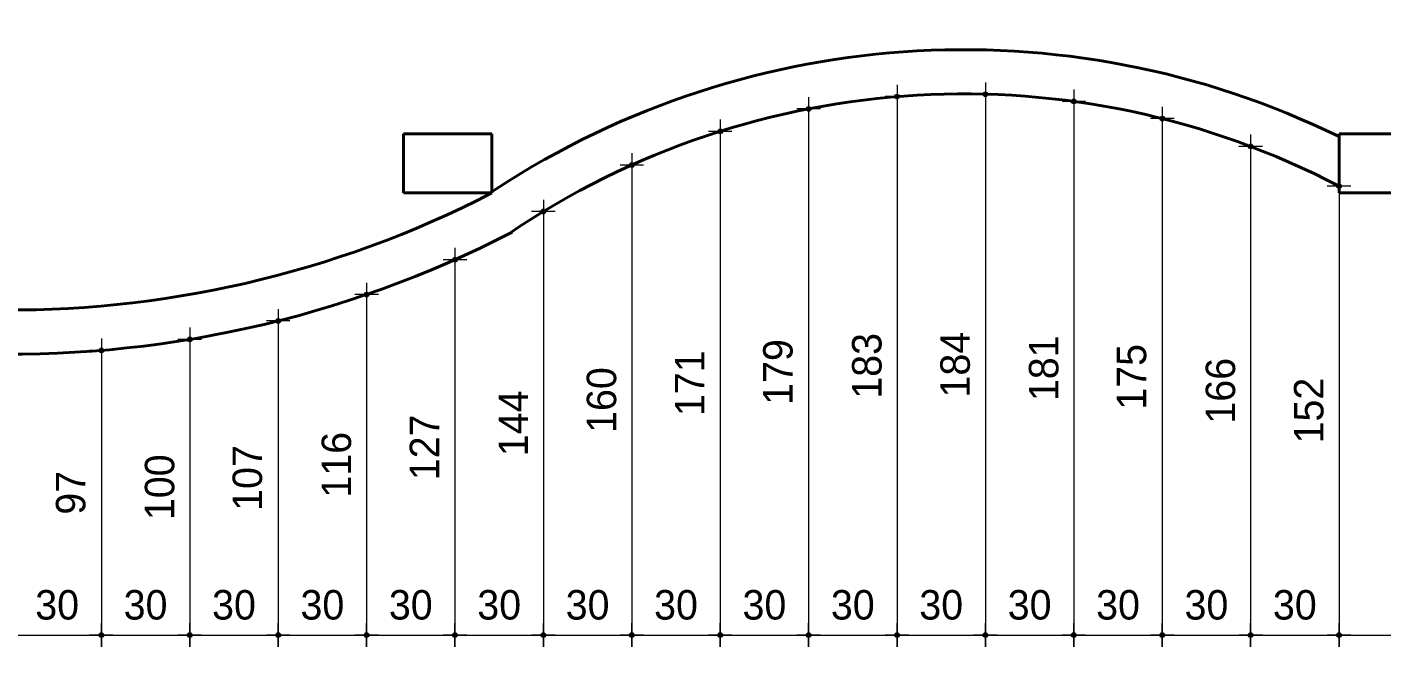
# Model space of a CAD drawing. Header units: millimetres. Extents: x 13204 to 24802, y 21209 to 40694.
# Drawn here: x 19072.3 to 19532, y 33048.2 to 33258.5 of the extents above; entities that cross this region are included whole.
import ezdxf

# ---------------------------------------------------------------- set-up
doc = ezdxf.new("R2010")
doc.units = ezdxf.units.MM
for name, color, linetype, lineweight in [('COTAS', 30, 'Continuous', 5), ('PAREDE', 1, 'Continuous', 40), ('Paredes', 1, 'Continuous', 40)]:
    doc.layers.add(name, color=color, linetype=linetype, lineweight=lineweight)
doc.layers.add('PAREDES_DIVISORIAS', color=3, linetype='Continuous')
doc.styles.add('LANA', font='stylu.ttf')
doc.dimstyles.new('COTA 50', dxfattribs={"dimscale": 0, "dimtxt": 10, "dimasz": 0.5, "dimexe": 1.25, "dimexo": 5, "dimgap": 5, "dimtad": 1, "dimdec": 0, "dimtxsty": 'LANA', "dimblk": 'cota', "dimcen": 2.5, "dimse2": 1, "dimclrd": 256, "dimclre": 256, "dimclrt": 256, "dimaunit": 1, "dimadec": 0, "dimazin": 0, "dimtfac": 1, "dimtdec": 0, "dimtmove": 0, "dimatfit": 3, "dimldrblk": 'DOTSMALL', "dimfxl": 5, "dimfxlon": 1, "dimtzin": 9, "dimlwd": -1, "dimlwe": -1, "dimarcsym": 0})

# ---------------------------------------------------------------- blocks, each defined once
blk = doc.blocks.new('P20X30V')
at = {"layer": 'Paredes'}
for p, q in [((0.1, 0.15), (-0.1, 0.15)), ((-0.1, 0.15), (-0.1, -0.15)), ((0.1, -0.15), (0.1, 0.15)), ((-0.1, -0.15), (0.1, -0.15)), ((0.0345, -0.1497), (0.0345, -0.1497))]:
    blk.add_line(p, q, dxfattribs=at)
blk = doc.blocks.new('cota')
at = {"layer": 'COTAS'}
blk.add_hatch(color=256, dxfattribs=at).paths.add_polyline_path([(-1.6, 0, 1), (1.6, 0, 1)])
for points in [[(-1.6, 0), (-8, 0)], [(0, 1.6), (0, 8)], [(8, 0), (1.6, 0)], [(0, -8), (0, -1.6)]]:
    blk.add_lwpolyline(points, dxfattribs=at)
blk.add_circle((0, 0), 1.6, dxfattribs=at)
blk = doc.blocks.new('*D259')
at = {"layer": 'COTAS', "transparency": 16777216}
for p, q in [((19067.49, 33057.2), (19067.49, 33050.95)), ((19067.99, 33052.2), (19096.99, 33052.2))]:
    blk.add_line(p, q, dxfattribs=at)
at = {"layer": 'Defpoints', "color": 0, "transparency": 16777216}
for p in [(19097.49, 33148.81), (19067.49, 33147.53), (19097.49, 33052.2)]:
    blk.add_point(p, dxfattribs=at)
at = {"layer": 'COTAS', "transparency": 16777216, "xscale": 0.5, "yscale": 0.5, "zscale": 0.5, "rotation": 180}
blk.add_blockref('cota', (19067.49, 33052.2), dxfattribs=at)
at = {"layer": 'COTAS', "transparency": 16777216, "xscale": 0.5, "yscale": 0.5, "zscale": 0.5}
blk.add_blockref('cota', (19097.49, 33052.2), dxfattribs=at)
at = {"layer": 'COTAS', "transparency": 16777216, "insert": (19082.49, 33062.41), "char_height": 10, "attachment_point": 5, "style": 'LANA'}
blk.add_mtext('30', dxfattribs=at)
blk = doc.blocks.new('_DotSmall')
at = {"layer": 'PAREDE', "color": 0, "const_width": 0.5}
blk.add_lwpolyline([(-0.0625, 0, 1), (0.0625, 0, 1)], format="xyb", close=True, dxfattribs=at)
blk = doc.blocks.new('*D260')
at = {"layer": 'COTAS', "transparency": 16777216}
for p, q in [((19097.49, 33057.2), (19097.49, 33050.95)), ((19097.99, 33052.2), (19126.99, 33052.2))]:
    blk.add_line(p, q, dxfattribs=at)
at = {"layer": 'Defpoints', "color": 0, "transparency": 16777216}
for p in [(19097.49, 33148.81), (19127.49, 33152.55), (19127.49, 33052.2)]:
    blk.add_point(p, dxfattribs=at)
at = {"layer": 'COTAS', "transparency": 16777216, "xscale": 0.5, "yscale": 0.5, "zscale": 0.5, "rotation": 180}
blk.add_blockref('cota', (19097.49, 33052.2), dxfattribs=at)
at = {"layer": 'COTAS', "transparency": 16777216, "xscale": 0.5, "yscale": 0.5, "zscale": 0.5}
blk.add_blockref('cota', (19127.49, 33052.2), dxfattribs=at)
at = {"layer": 'COTAS', "transparency": 16777216, "insert": (19112.49, 33062.41), "char_height": 10, "attachment_point": 5, "style": 'LANA'}
blk.add_mtext('30', dxfattribs=at)
blk = doc.blocks.new('*D261')
at = {"layer": 'COTAS', "transparency": 16777216}
for p, q in [((19127.49, 33057.2), (19127.49, 33050.95)), ((19127.99, 33052.2), (19156.99, 33052.2))]:
    blk.add_line(p, q, dxfattribs=at)
at = {"layer": 'Defpoints', "color": 0, "transparency": 16777216}
for p in [(19157.49, 33158.83), (19127.49, 33152.55), (19157.49, 33052.2)]:
    blk.add_point(p, dxfattribs=at)
at = {"layer": 'COTAS', "transparency": 16777216, "xscale": 0.5, "yscale": 0.5, "zscale": 0.5, "rotation": 180}
blk.add_blockref('cota', (19127.49, 33052.2), dxfattribs=at)
at = {"layer": 'COTAS', "transparency": 16777216, "xscale": 0.5, "yscale": 0.5, "zscale": 0.5}
blk.add_blockref('cota', (19157.49, 33052.2), dxfattribs=at)
at = {"layer": 'COTAS', "transparency": 16777216, "insert": (19142.49, 33062.41), "char_height": 10, "attachment_point": 5, "style": 'LANA'}
blk.add_mtext('30', dxfattribs=at)
blk = doc.blocks.new('*D262')
at = {"layer": 'COTAS', "transparency": 16777216}
for p, q in [((19157.49, 33057.2), (19157.49, 33050.95)), ((19157.99, 33052.2), (19186.99, 33052.2))]:
    blk.add_line(p, q, dxfattribs=at)
at = {"layer": 'Defpoints', "color": 0, "transparency": 16777216}
for p in [(19157.49, 33158.83), (19187.49, 33052.2), (19187.49, 33052.2)]:
    blk.add_point(p, dxfattribs=at)
at = {"layer": 'COTAS', "transparency": 16777216, "xscale": 0.5, "yscale": 0.5, "zscale": 0.5, "rotation": 180}
blk.add_blockref('cota', (19157.49, 33052.2), dxfattribs=at)
at = {"layer": 'COTAS', "transparency": 16777216, "xscale": 0.5, "yscale": 0.5, "zscale": 0.5}
blk.add_blockref('cota', (19187.49, 33052.2), dxfattribs=at)
at = {"layer": 'COTAS', "transparency": 16777216, "insert": (19172.49, 33062.41), "char_height": 10, "attachment_point": 5, "style": 'LANA'}
blk.add_mtext('30', dxfattribs=at)
blk = doc.blocks.new('*D263')
at = {"layer": 'COTAS', "transparency": 16777216}
for p, q in [((19187.49, 33052.2), (19187.49, 33053.45)), ((19187.99, 33052.2), (19216.99, 33052.2))]:
    blk.add_line(p, q, dxfattribs=at)
at = {"layer": 'Defpoints', "color": 0, "transparency": 16777216}
for p in [(19187.49, 33052.2), (19217.49, 33052.2), (19217.49, 33052.2)]:
    blk.add_point(p, dxfattribs=at)
at = {"layer": 'COTAS', "transparency": 16777216, "xscale": 0.5, "yscale": 0.5, "zscale": 0.5, "rotation": 180}
blk.add_blockref('cota', (19187.49, 33052.2), dxfattribs=at)
at = {"layer": 'COTAS', "transparency": 16777216, "xscale": 0.5, "yscale": 0.5, "zscale": 0.5}
blk.add_blockref('cota', (19217.49, 33052.2), dxfattribs=at)
at = {"layer": 'COTAS', "transparency": 16777216, "insert": (19202.49, 33062.41), "char_height": 10, "attachment_point": 5, "style": 'LANA'}
blk.add_mtext('30', dxfattribs=at)
blk = doc.blocks.new('*D264')
at = {"layer": 'COTAS', "transparency": 16777216}
for p, q in [((19217.49, 33052.2), (19217.49, 33053.45)), ((19217.99, 33052.2), (19246.99, 33052.2))]:
    blk.add_line(p, q, dxfattribs=at)
at = {"layer": 'Defpoints', "color": 0, "transparency": 16777216}
for p in [(19217.49, 33052.2), (19247.49, 33052.2), (19247.49, 33052.2)]:
    blk.add_point(p, dxfattribs=at)
at = {"layer": 'COTAS', "transparency": 16777216, "xscale": 0.5, "yscale": 0.5, "zscale": 0.5, "rotation": 180}
blk.add_blockref('cota', (19217.49, 33052.2), dxfattribs=at)
at = {"layer": 'COTAS', "transparency": 16777216, "xscale": 0.5, "yscale": 0.5, "zscale": 0.5}
blk.add_blockref('cota', (19247.49, 33052.2), dxfattribs=at)
at = {"layer": 'COTAS', "transparency": 16777216, "insert": (19232.49, 33062.41), "char_height": 10, "attachment_point": 5, "style": 'LANA'}
blk.add_mtext('30', dxfattribs=at)
blk = doc.blocks.new('*D265')
at = {"layer": 'COTAS', "transparency": 16777216}
for p, q in [((19247.49, 33052.2), (19247.49, 33053.45)), ((19247.99, 33052.2), (19276.99, 33052.2))]:
    blk.add_line(p, q, dxfattribs=at)
at = {"layer": 'Defpoints', "color": 0, "transparency": 16777216}
for p in [(19247.49, 33052.2), (19277.49, 33052.2), (19277.49, 33052.2)]:
    blk.add_point(p, dxfattribs=at)
at = {"layer": 'COTAS', "transparency": 16777216, "xscale": 0.5, "yscale": 0.5, "zscale": 0.5, "rotation": 180}
blk.add_blockref('cota', (19247.49, 33052.2), dxfattribs=at)
at = {"layer": 'COTAS', "transparency": 16777216, "xscale": 0.5, "yscale": 0.5, "zscale": 0.5}
blk.add_blockref('cota', (19277.49, 33052.2), dxfattribs=at)
at = {"layer": 'COTAS', "transparency": 16777216, "insert": (19262.49, 33062.41), "char_height": 10, "attachment_point": 5, "style": 'LANA'}
blk.add_mtext('30', dxfattribs=at)
blk = doc.blocks.new('*D266')
at = {"layer": 'COTAS', "transparency": 16777216}
for p, q in [((19277.49, 33052.2), (19277.49, 33053.45)), ((19277.99, 33052.2), (19306.99, 33052.2))]:
    blk.add_line(p, q, dxfattribs=at)
at = {"layer": 'Defpoints', "color": 0, "transparency": 16777216}
for p in [(19277.49, 33052.2), (19307.49, 33052.2), (19307.49, 33052.2)]:
    blk.add_point(p, dxfattribs=at)
at = {"layer": 'COTAS', "transparency": 16777216, "xscale": 0.5, "yscale": 0.5, "zscale": 0.5, "rotation": 180}
blk.add_blockref('cota', (19277.49, 33052.2), dxfattribs=at)
at = {"layer": 'COTAS', "transparency": 16777216, "xscale": 0.5, "yscale": 0.5, "zscale": 0.5}
blk.add_blockref('cota', (19307.49, 33052.2), dxfattribs=at)
at = {"layer": 'COTAS', "transparency": 16777216, "insert": (19292.49, 33062.41), "char_height": 10, "attachment_point": 5, "style": 'LANA'}
blk.add_mtext('30', dxfattribs=at)
blk = doc.blocks.new('*D267')
at = {"layer": 'COTAS', "transparency": 16777216}
for p, q in [((19307.49, 33052.2), (19307.49, 33053.45)), ((19307.99, 33052.2), (19336.99, 33052.2))]:
    blk.add_line(p, q, dxfattribs=at)
at = {"layer": 'Defpoints', "color": 0, "transparency": 16777216}
for p in [(19307.49, 33052.2), (19337.49, 33052.2), (19337.49, 33052.2)]:
    blk.add_point(p, dxfattribs=at)
at = {"layer": 'COTAS', "transparency": 16777216, "xscale": 0.5, "yscale": 0.5, "zscale": 0.5, "rotation": 180}
blk.add_blockref('cota', (19307.49, 33052.2), dxfattribs=at)
at = {"layer": 'COTAS', "transparency": 16777216, "xscale": 0.5, "yscale": 0.5, "zscale": 0.5}
blk.add_blockref('cota', (19337.49, 33052.2), dxfattribs=at)
at = {"layer": 'COTAS', "transparency": 16777216, "insert": (19322.49, 33062.41), "char_height": 10, "attachment_point": 5, "style": 'LANA'}
blk.add_mtext('30', dxfattribs=at)
blk = doc.blocks.new('*D268')
at = {"layer": 'COTAS', "transparency": 16777216}
for p, q in [((19337.49, 33052.2), (19337.49, 33053.45)), ((19337.99, 33052.2), (19366.99, 33052.2))]:
    blk.add_line(p, q, dxfattribs=at)
at = {"layer": 'Defpoints', "color": 0, "transparency": 16777216}
for p in [(19337.49, 33052.2), (19367.49, 33052.2), (19367.49, 33052.2)]:
    blk.add_point(p, dxfattribs=at)
at = {"layer": 'COTAS', "transparency": 16777216, "xscale": 0.5, "yscale": 0.5, "zscale": 0.5, "rotation": 180}
blk.add_blockref('cota', (19337.49, 33052.2), dxfattribs=at)
at = {"layer": 'COTAS', "transparency": 16777216, "xscale": 0.5, "yscale": 0.5, "zscale": 0.5}
blk.add_blockref('cota', (19367.49, 33052.2), dxfattribs=at)
at = {"layer": 'COTAS', "transparency": 16777216, "insert": (19352.49, 33062.41), "char_height": 10, "attachment_point": 5, "style": 'LANA'}
blk.add_mtext('30', dxfattribs=at)
blk = doc.blocks.new('*D269')
at = {"layer": 'COTAS', "transparency": 16777216}
for p, q in [((19367.49, 33052.2), (19367.49, 33053.45)), ((19367.99, 33052.2), (19396.99, 33052.2))]:
    blk.add_line(p, q, dxfattribs=at)
at = {"layer": 'Defpoints', "color": 0, "transparency": 16777216}
for p in [(19367.49, 33052.2), (19397.49, 33052.2), (19397.49, 33052.2)]:
    blk.add_point(p, dxfattribs=at)
at = {"layer": 'COTAS', "transparency": 16777216, "xscale": 0.5, "yscale": 0.5, "zscale": 0.5, "rotation": 180}
blk.add_blockref('cota', (19367.49, 33052.2), dxfattribs=at)
at = {"layer": 'COTAS', "transparency": 16777216, "xscale": 0.5, "yscale": 0.5, "zscale": 0.5}
blk.add_blockref('cota', (19397.49, 33052.2), dxfattribs=at)
at = {"layer": 'COTAS', "transparency": 16777216, "insert": (19382.49, 33062.41), "char_height": 10, "attachment_point": 5, "style": 'LANA'}
blk.add_mtext('30', dxfattribs=at)
blk = doc.blocks.new('*D270')
at = {"layer": 'COTAS', "transparency": 16777216}
for p, q in [((19397.49, 33052.2), (19397.49, 33053.45)), ((19397.99, 33052.2), (19426.99, 33052.2))]:
    blk.add_line(p, q, dxfattribs=at)
at = {"layer": 'Defpoints', "color": 0, "transparency": 16777216}
for p in [(19397.49, 33052.2), (19427.49, 33052.2), (19427.49, 33052.2)]:
    blk.add_point(p, dxfattribs=at)
at = {"layer": 'COTAS', "transparency": 16777216, "xscale": 0.5, "yscale": 0.5, "zscale": 0.5, "rotation": 180}
blk.add_blockref('cota', (19397.49, 33052.2), dxfattribs=at)
at = {"layer": 'COTAS', "transparency": 16777216, "xscale": 0.5, "yscale": 0.5, "zscale": 0.5}
blk.add_blockref('cota', (19427.49, 33052.2), dxfattribs=at)
at = {"layer": 'COTAS', "transparency": 16777216, "insert": (19412.49, 33062.41), "char_height": 10, "attachment_point": 5, "style": 'LANA'}
blk.add_mtext('30', dxfattribs=at)
blk = doc.blocks.new('*D271')
at = {"layer": 'COTAS', "transparency": 16777216}
for p, q in [((19427.49, 33052.2), (19427.49, 33053.45)), ((19427.99, 33052.2), (19456.99, 33052.2))]:
    blk.add_line(p, q, dxfattribs=at)
at = {"layer": 'Defpoints', "color": 0, "transparency": 16777216}
for p in [(19427.49, 33052.2), (19457.49, 33052.2), (19457.49, 33052.2)]:
    blk.add_point(p, dxfattribs=at)
at = {"layer": 'COTAS', "transparency": 16777216, "xscale": 0.5, "yscale": 0.5, "zscale": 0.5, "rotation": 180}
blk.add_blockref('cota', (19427.49, 33052.2), dxfattribs=at)
at = {"layer": 'COTAS', "transparency": 16777216, "xscale": 0.5, "yscale": 0.5, "zscale": 0.5}
blk.add_blockref('cota', (19457.49, 33052.2), dxfattribs=at)
at = {"layer": 'COTAS', "transparency": 16777216, "insert": (19442.49, 33062.41), "char_height": 10, "attachment_point": 5, "style": 'LANA'}
blk.add_mtext('30', dxfattribs=at)
blk = doc.blocks.new('*D272')
at = {"layer": 'COTAS', "transparency": 16777216}
for p, q in [((19457.49, 33052.2), (19457.49, 33053.45)), ((19457.99, 33052.2), (19486.99, 33052.2))]:
    blk.add_line(p, q, dxfattribs=at)
at = {"layer": 'Defpoints', "color": 0, "transparency": 16777216}
for p in [(19457.49, 33052.2), (19487.49, 33052.2), (19487.49, 33052.2)]:
    blk.add_point(p, dxfattribs=at)
at = {"layer": 'COTAS', "transparency": 16777216, "xscale": 0.5, "yscale": 0.5, "zscale": 0.5, "rotation": 180}
blk.add_blockref('cota', (19457.49, 33052.2), dxfattribs=at)
at = {"layer": 'COTAS', "transparency": 16777216, "xscale": 0.5, "yscale": 0.5, "zscale": 0.5}
blk.add_blockref('cota', (19487.49, 33052.2), dxfattribs=at)
at = {"layer": 'COTAS', "transparency": 16777216, "insert": (19472.49, 33062.41), "char_height": 10, "attachment_point": 5, "style": 'LANA'}
blk.add_mtext('30', dxfattribs=at)
blk = doc.blocks.new('*D273')
at = {"layer": 'COTAS', "transparency": 16777216}
for p, q in [((19487.49, 33052.2), (19487.49, 33053.45)), ((19487.99, 33052.2), (19516.99, 33052.2))]:
    blk.add_line(p, q, dxfattribs=at)
at = {"layer": 'Defpoints', "color": 0, "transparency": 16777216}
for p in [(19487.49, 33052.2), (19517.49, 33052.2), (19517.49, 33052.2)]:
    blk.add_point(p, dxfattribs=at)
at = {"layer": 'COTAS', "transparency": 16777216, "xscale": 0.5, "yscale": 0.5, "zscale": 0.5, "rotation": 180}
blk.add_blockref('cota', (19487.49, 33052.2), dxfattribs=at)
at = {"layer": 'COTAS', "transparency": 16777216, "xscale": 0.5, "yscale": 0.5, "zscale": 0.5}
blk.add_blockref('cota', (19517.49, 33052.2), dxfattribs=at)
at = {"layer": 'COTAS', "transparency": 16777216, "insert": (19502.49, 33062.41), "char_height": 10, "attachment_point": 5, "style": 'LANA'}
blk.add_mtext('30', dxfattribs=at)
blk = doc.blocks.new('*D274')
at = {"layer": 'COTAS', "transparency": 16777216}
for p, q in [((19517.49, 33052.2), (19517.49, 33053.45)), ((19517.99, 33052.2), (20099.04, 33052.2))]:
    blk.add_line(p, q, dxfattribs=at)
at = {"layer": 'Defpoints', "color": 0, "transparency": 16777216}
for p in [(20099.54, 33258.53), (19517.49, 33052.2), (20099.54, 33052.2)]:
    blk.add_point(p, dxfattribs=at)
at = {"layer": 'COTAS', "transparency": 16777216, "xscale": 0.5, "yscale": 0.5, "zscale": 0.5, "rotation": 180}
blk.add_blockref('cota', (19517.49, 33052.2), dxfattribs=at)
at = {"layer": 'COTAS', "transparency": 16777216, "xscale": 0.5, "yscale": 0.5, "zscale": 0.5}
blk.add_blockref('cota', (20099.54, 33052.2), dxfattribs=at)
at = {"layer": 'COTAS', "transparency": 16777216, "insert": (19808.51, 33062.41), "char_height": 10, "attachment_point": 5, "style": 'LANA'}
blk.add_mtext('582', dxfattribs=at)
blk = doc.blocks.new('*D282')
at = {"layer": 'COTAS', "transparency": 16777216}
for p, q in [((19097.49, 33148.81), (19096.24, 33148.81)), ((19097.49, 33148.31), (19097.49, 33052.7))]:
    blk.add_line(p, q, dxfattribs=at)
at = {"layer": 'Defpoints', "color": 0, "transparency": 16777216}
for p in [(19097.49, 33148.81), (19097.49, 33052.2), (19097.49, 33052.2)]:
    blk.add_point(p, dxfattribs=at)
at = {"layer": 'COTAS', "transparency": 16777216, "xscale": 0.5, "yscale": 0.5, "zscale": 0.5}
for p, rotation in [((19097.49, 33148.81), 90), ((19097.49, 33052.2), 270)]:
    blk.add_blockref('cota', p, dxfattribs=dict(at, rotation=rotation))
at = {"layer": 'COTAS', "transparency": 16777216, "insert": (19087.13, 33100.5), "char_height": 10, "attachment_point": 5, "rotation": 90, "style": 'LANA'}
blk.add_mtext('97', dxfattribs=at)
blk = doc.blocks.new('*D283')
at = {"layer": 'COTAS', "transparency": 16777216}
for p, q in [((19127.49, 33152.55), (19126.24, 33152.55)), ((19127.49, 33152.05), (19127.49, 33052.7))]:
    blk.add_line(p, q, dxfattribs=at)
at = {"layer": 'Defpoints', "color": 0, "transparency": 16777216}
for p in [(19127.49, 33152.55), (19127.49, 33052.2), (19127.49, 33052.2)]:
    blk.add_point(p, dxfattribs=at)
at = {"layer": 'COTAS', "transparency": 16777216, "xscale": 0.5, "yscale": 0.5, "zscale": 0.5}
for p, rotation in [((19127.49, 33152.55), 90), ((19127.49, 33052.2), 270)]:
    blk.add_blockref('cota', p, dxfattribs=dict(at, rotation=rotation))
at = {"layer": 'COTAS', "transparency": 16777216, "insert": (19117.31, 33102.37), "char_height": 10, "attachment_point": 5, "rotation": 90, "style": 'LANA'}
blk.add_mtext('100', dxfattribs=at)
blk = doc.blocks.new('*D284')
at = {"layer": 'COTAS', "transparency": 16777216}
for p, q in [((19157.49, 33158.83), (19156.24, 33158.83)), ((19157.49, 33158.33), (19157.49, 33052.7))]:
    blk.add_line(p, q, dxfattribs=at)
at = {"layer": 'Defpoints', "color": 0, "transparency": 16777216}
for p in [(19157.49, 33158.83), (19157.49, 33052.2), (19157.49, 33052.2)]:
    blk.add_point(p, dxfattribs=at)
at = {"layer": 'COTAS', "transparency": 16777216, "xscale": 0.5, "yscale": 0.5, "zscale": 0.5}
for p, rotation in [((19157.49, 33158.83), 90), ((19157.49, 33052.2), 270)]:
    blk.add_blockref('cota', p, dxfattribs=dict(at, rotation=rotation))
at = {"layer": 'COTAS', "transparency": 16777216, "insert": (19147.09, 33105.51), "char_height": 10, "attachment_point": 5, "rotation": 90, "style": 'LANA'}
blk.add_mtext('107', dxfattribs=at)
blk = doc.blocks.new('*D285')
at = {"layer": 'COTAS', "transparency": 16777216}
for p, q in [((19187.49, 33167.78), (19186.24, 33167.78)), ((19187.49, 33167.28), (19187.49, 33052.7))]:
    blk.add_line(p, q, dxfattribs=at)
at = {"layer": 'Defpoints', "color": 0, "transparency": 16777216}
for p in [(19187.49, 33167.78), (19187.49, 33052.2), (19187.49, 33052.2)]:
    blk.add_point(p, dxfattribs=at)
at = {"layer": 'COTAS', "transparency": 16777216, "xscale": 0.5, "yscale": 0.5, "zscale": 0.5}
for p, rotation in [((19187.49, 33167.78), 90), ((19187.49, 33052.2), 270)]:
    blk.add_blockref('cota', p, dxfattribs=dict(at, rotation=rotation))
at = {"layer": 'COTAS', "transparency": 16777216, "insert": (19177.3, 33109.99), "char_height": 10, "attachment_point": 5, "rotation": 90, "style": 'LANA'}
blk.add_mtext('116', dxfattribs=at)
blk = doc.blocks.new('*D286')
at = {"layer": 'COTAS', "transparency": 16777216}
for p, q in [((19217.49, 33179.6), (19216.24, 33179.6)), ((19217.49, 33179.1), (19217.49, 33052.7))]:
    blk.add_line(p, q, dxfattribs=at)
at = {"layer": 'Defpoints', "color": 0, "transparency": 16777216}
for p in [(19217.49, 33179.6), (19217.49, 33052.2), (19217.49, 33052.2)]:
    blk.add_point(p, dxfattribs=at)
at = {"layer": 'COTAS', "transparency": 16777216, "xscale": 0.5, "yscale": 0.5, "zscale": 0.5}
for p, rotation in [((19217.49, 33179.6), 90), ((19217.49, 33052.2), 270)]:
    blk.add_blockref('cota', p, dxfattribs=dict(at, rotation=rotation))
at = {"layer": 'COTAS', "transparency": 16777216, "insert": (19207.13, 33115.9), "char_height": 10, "attachment_point": 5, "rotation": 90, "style": 'LANA'}
blk.add_mtext('127', dxfattribs=at)
blk = doc.blocks.new('*D287')
at = {"layer": 'COTAS', "transparency": 16777216}
for p, q in [((19247.49, 33195.95), (19246.24, 33195.95)), ((19247.49, 33195.45), (19247.49, 33052.7))]:
    blk.add_line(p, q, dxfattribs=at)
at = {"layer": 'Defpoints', "color": 0, "transparency": 16777216}
for p in [(19247.49, 33195.95), (19247.49, 33052.2), (19247.49, 33052.2)]:
    blk.add_point(p, dxfattribs=at)
at = {"layer": 'COTAS', "transparency": 16777216, "xscale": 0.5, "yscale": 0.5, "zscale": 0.5}
for p, rotation in [((19247.49, 33195.95), 90), ((19247.49, 33052.2), 270)]:
    blk.add_blockref('cota', p, dxfattribs=dict(at, rotation=rotation))
at = {"layer": 'COTAS', "transparency": 16777216, "insert": (19237.27, 33124.07), "char_height": 10, "attachment_point": 5, "rotation": 90, "style": 'LANA'}
blk.add_mtext('144', dxfattribs=at)
blk = doc.blocks.new('*D288')
at = {"layer": 'COTAS', "transparency": 16777216}
for p, q in [((19277.49, 33211.72), (19276.24, 33211.72)), ((19277.49, 33211.22), (19277.49, 33052.7))]:
    blk.add_line(p, q, dxfattribs=at)
at = {"layer": 'Defpoints', "color": 0, "transparency": 16777216}
for p in [(19277.49, 33211.72), (19277.49, 33052.2), (19277.49, 33052.2)]:
    blk.add_point(p, dxfattribs=at)
at = {"layer": 'COTAS', "transparency": 16777216, "xscale": 0.5, "yscale": 0.5, "zscale": 0.5}
for p, rotation in [((19277.49, 33211.72), 90), ((19277.49, 33052.2), 270)]:
    blk.add_blockref('cota', p, dxfattribs=dict(at, rotation=rotation))
at = {"layer": 'COTAS', "transparency": 16777216, "insert": (19267.27, 33131.96), "char_height": 10, "attachment_point": 5, "rotation": 90, "style": 'LANA'}
blk.add_mtext('160', dxfattribs=at)
blk = doc.blocks.new('*D289')
at = {"layer": 'COTAS', "transparency": 16777216}
for p, q in [((19307.49, 33223.14), (19306.24, 33223.14)), ((19307.49, 33222.64), (19307.49, 33052.7))]:
    blk.add_line(p, q, dxfattribs=at)
at = {"layer": 'Defpoints', "color": 0, "transparency": 16777216}
for p in [(19307.49, 33223.14), (19307.49, 33052.2), (19307.49, 33052.2)]:
    blk.add_point(p, dxfattribs=at)
at = {"layer": 'COTAS', "transparency": 16777216, "xscale": 0.5, "yscale": 0.5, "zscale": 0.5}
for p, rotation in [((19307.49, 33223.14), 90), ((19307.49, 33052.2), 270)]:
    blk.add_blockref('cota', p, dxfattribs=dict(at, rotation=rotation))
at = {"layer": 'COTAS', "transparency": 16777216, "insert": (19297.13, 33137.67), "char_height": 10, "attachment_point": 5, "rotation": 90, "style": 'LANA'}
blk.add_mtext('171', dxfattribs=at)
blk = doc.blocks.new('*D290')
at = {"layer": 'COTAS', "transparency": 16777216}
for p, q in [((19337.49, 33230.77), (19336.24, 33230.77)), ((19337.49, 33230.27), (19337.49, 33052.7))]:
    blk.add_line(p, q, dxfattribs=at)
at = {"layer": 'Defpoints', "color": 0, "transparency": 16777216}
for p in [(19337.49, 33230.77), (19337.49, 33052.2), (19337.49, 33052.2)]:
    blk.add_point(p, dxfattribs=at)
at = {"layer": 'COTAS', "transparency": 16777216, "xscale": 0.5, "yscale": 0.5, "zscale": 0.5}
for p, rotation in [((19337.49, 33230.77), 90), ((19337.49, 33052.2), 270)]:
    blk.add_blockref('cota', p, dxfattribs=dict(at, rotation=rotation))
at = {"layer": 'COTAS', "transparency": 16777216, "insert": (19327.13, 33141.48), "char_height": 10, "attachment_point": 5, "rotation": 90, "style": 'LANA'}
blk.add_mtext('179', dxfattribs=at)
blk = doc.blocks.new('*D291')
at = {"layer": 'COTAS', "transparency": 16777216}
for p, q in [((19367.49, 33234.92), (19366.24, 33234.92)), ((19367.49, 33234.42), (19367.49, 33052.7))]:
    blk.add_line(p, q, dxfattribs=at)
at = {"layer": 'Defpoints', "color": 0, "transparency": 16777216}
for p in [(19367.49, 33234.92), (19367.49, 33052.2), (19367.49, 33052.2)]:
    blk.add_point(p, dxfattribs=at)
at = {"layer": 'COTAS', "transparency": 16777216, "xscale": 0.5, "yscale": 0.5, "zscale": 0.5}
for p, rotation in [((19367.49, 33234.92), 90), ((19367.49, 33052.2), 270)]:
    blk.add_blockref('cota', p, dxfattribs=dict(at, rotation=rotation))
at = {"layer": 'COTAS', "transparency": 16777216, "insert": (19357.31, 33143.56), "char_height": 10, "attachment_point": 5, "rotation": 90, "style": 'LANA'}
blk.add_mtext('183', dxfattribs=at)
blk = doc.blocks.new('*D292')
at = {"layer": 'COTAS', "transparency": 16777216}
for p, q in [((19397.49, 33235.76), (19396.24, 33235.76)), ((19397.49, 33235.26), (19397.49, 33052.7))]:
    blk.add_line(p, q, dxfattribs=at)
at = {"layer": 'Defpoints', "color": 0, "transparency": 16777216}
for p in [(19397.49, 33235.76), (19397.49, 33052.2), (19397.49, 33052.2)]:
    blk.add_point(p, dxfattribs=at)
at = {"layer": 'COTAS', "transparency": 16777216, "xscale": 0.5, "yscale": 0.5, "zscale": 0.5}
for p, rotation in [((19397.49, 33235.76), 90), ((19397.49, 33052.2), 270)]:
    blk.add_blockref('cota', p, dxfattribs=dict(at, rotation=rotation))
at = {"layer": 'COTAS', "transparency": 16777216, "insert": (19387.27, 33143.98), "char_height": 10, "attachment_point": 5, "rotation": 90, "style": 'LANA'}
blk.add_mtext('184', dxfattribs=at)
blk = doc.blocks.new('*D293')
at = {"layer": 'COTAS', "transparency": 16777216}
for p, q in [((19427.49, 33233.3), (19426.24, 33233.3)), ((19427.49, 33232.8), (19427.49, 33052.7))]:
    blk.add_line(p, q, dxfattribs=at)
at = {"layer": 'Defpoints', "color": 0, "transparency": 16777216}
for p in [(19427.49, 33233.3), (19427.49, 33052.2), (19427.49, 33052.2)]:
    blk.add_point(p, dxfattribs=at)
at = {"layer": 'COTAS', "transparency": 16777216, "xscale": 0.5, "yscale": 0.5, "zscale": 0.5}
for p, rotation in [((19427.49, 33233.3), 90), ((19427.49, 33052.2), 270)]:
    blk.add_blockref('cota', p, dxfattribs=dict(at, rotation=rotation))
at = {"layer": 'COTAS', "transparency": 16777216, "insert": (19417.32, 33142.75), "char_height": 10, "attachment_point": 5, "rotation": 90, "style": 'LANA'}
blk.add_mtext('181', dxfattribs=at)
blk = doc.blocks.new('*D294')
at = {"layer": 'COTAS', "transparency": 16777216}
for p, q in [((19457.49, 33227.47), (19456.24, 33227.47)), ((19457.49, 33226.97), (19457.49, 33052.7))]:
    blk.add_line(p, q, dxfattribs=at)
at = {"layer": 'Defpoints', "color": 0, "transparency": 16777216}
for p in [(19457.49, 33227.47), (19457.49, 33052.2), (19457.49, 33052.2)]:
    blk.add_point(p, dxfattribs=at)
at = {"layer": 'COTAS', "transparency": 16777216, "xscale": 0.5, "yscale": 0.5, "zscale": 0.5}
for p, rotation in [((19457.49, 33227.47), 90), ((19457.49, 33052.2), 270)]:
    blk.add_blockref('cota', p, dxfattribs=dict(at, rotation=rotation))
at = {"layer": 'COTAS', "transparency": 16777216, "insert": (19447.13, 33139.83), "char_height": 10, "attachment_point": 5, "rotation": 90, "style": 'LANA'}
blk.add_mtext('175', dxfattribs=at)
blk = doc.blocks.new('*D295')
at = {"layer": 'COTAS', "transparency": 16777216}
for p, q in [((19487.49, 33218.03), (19486.24, 33218.03)), ((19487.49, 33217.53), (19487.49, 33052.7))]:
    blk.add_line(p, q, dxfattribs=at)
at = {"layer": 'Defpoints', "color": 0, "transparency": 16777216}
for p in [(19487.49, 33218.03), (19487.49, 33052.2), (19487.49, 33052.2)]:
    blk.add_point(p, dxfattribs=at)
at = {"layer": 'COTAS', "transparency": 16777216, "xscale": 0.5, "yscale": 0.5, "zscale": 0.5}
for p, rotation in [((19487.49, 33218.03), 90), ((19487.49, 33052.2), 270)]:
    blk.add_blockref('cota', p, dxfattribs=dict(at, rotation=rotation))
at = {"layer": 'COTAS', "transparency": 16777216, "insert": (19477.3, 33135.11), "char_height": 10, "attachment_point": 5, "rotation": 90, "style": 'LANA'}
blk.add_mtext('166', dxfattribs=at)
blk = doc.blocks.new('*D296')
at = {"layer": 'COTAS', "transparency": 16777216}
for p, q in [((19517.49, 33204.56), (19516.24, 33204.56)), ((19517.49, 33204.06), (19517.49, 33052.7))]:
    blk.add_line(p, q, dxfattribs=at)
at = {"layer": 'Defpoints', "color": 0, "transparency": 16777216}
for p in [(19517.49, 33204.56), (19517.49, 33052.2), (19517.49, 33052.2)]:
    blk.add_point(p, dxfattribs=at)
at = {"layer": 'COTAS', "transparency": 16777216, "xscale": 0.5, "yscale": 0.5, "zscale": 0.5}
for p, rotation in [((19517.49, 33204.56), 90), ((19517.49, 33052.2), 270)]:
    blk.add_blockref('cota', p, dxfattribs=dict(at, rotation=rotation))
at = {"layer": 'COTAS', "transparency": 16777216, "insert": (19507.27, 33128.38), "char_height": 10, "attachment_point": 5, "rotation": 90, "style": 'LANA'}
blk.add_mtext('152', dxfattribs=at)

msp = doc.modelspace()

# ---------------------------------------------------------------- linework, layer by layer
at = {"layer": 'PAREDE'}
for centre, radius, start, end in [((19390.12, 32960.99), 289.87, 63.9344, 124.1723), ((19390.12, 32960.99), 274.87, 62.3947, 124.1723), ((19066.66, 33518.16), 355.63, 240.128, 297.3483), ((19066.66, 33518.16), 370.63, 238.4607, 297.3483)]:
    msp.add_arc(centre, radius, start, end, dxfattribs=at)

# ---------------------------------------------------------------- block references
at = {"layer": 'PAREDE', "color": 6, "xscale": 100, "yscale": 100, "zscale": 100, "rotation": 90}
msp.add_blockref('P20X30V', (19215.04, 33212.28), dxfattribs=at)
at = {"layer": 'PAREDES_DIVISORIAS', "xscale": 100, "yscale": 100, "zscale": 100, "rotation": 90}
msp.add_blockref('P20X30V', (19532.49, 33212.28), dxfattribs=at)

# ---------------------------------------------------------------- dimensions: what is measured, and where the dimension line sits
at = {"layer": 'COTAS'}
for base, p1, p2, picture, middle in [((20099.54, 33052.2), (19517.49, 33052.2), (20099.54, 33258.53), '*D274', (19808.51, 33062.41)), ((19157.49, 33052.2), (19127.49, 33152.55), (19157.49, 33158.83), '*D261', (19142.49, 33062.41)), ((19187.49, 33052.2), (19157.49, 33158.83), (19187.49, 33052.2), '*D262', (19172.49, 33062.41)), ((19097.49, 33052.2), (19067.49, 33147.53), (19097.49, 33148.81), '*D259', (19082.49, 33062.41)), ((19127.49, 33052.2), (19097.49, 33148.81), (19127.49, 33152.55), '*D260', (19112.49, 33062.41)), ((19217.49, 33052.2), (19187.49, 33052.2), (19217.49, 33052.2), '*D263', (19202.49, 33062.41)), ((19247.49, 33052.2), (19217.49, 33052.2), (19247.49, 33052.2), '*D264', (19232.49, 33062.41)), ((19277.49, 33052.2), (19247.49, 33052.2), (19277.49, 33052.2), '*D265', (19262.49, 33062.41)), ((19307.49, 33052.2), (19277.49, 33052.2), (19307.49, 33052.2), '*D266', (19292.49, 33062.41)), ((19337.49, 33052.2), (19307.49, 33052.2), (19337.49, 33052.2), '*D267', (19322.49, 33062.41)), ((19367.49, 33052.2), (19337.49, 33052.2), (19367.49, 33052.2), '*D268', (19352.49, 33062.41)), ((19397.49, 33052.2), (19367.49, 33052.2), (19397.49, 33052.2), '*D269', (19382.49, 33062.41)), ((19427.49, 33052.2), (19397.49, 33052.2), (19427.49, 33052.2), '*D270', (19412.49, 33062.41)), ((19457.49, 33052.2), (19427.49, 33052.2), (19457.49, 33052.2), '*D271', (19442.49, 33062.41)), ((19487.49, 33052.2), (19457.49, 33052.2), (19487.49, 33052.2), '*D272', (19472.49, 33062.41)), ((19517.49, 33052.2), (19487.49, 33052.2), (19517.49, 33052.2), '*D273', (19502.49, 33062.41))]:
    dim = msp.add_linear_dim(base=base, p1=p1, p2=p2, dimstyle='COTA 50', override={"dimscale": 1, "dimtmove": 1}, dxfattribs=at)
    dim.commit()
    dim.dimension.update_dxf_attribs({"geometry": picture, "text_midpoint": middle})
for base, p1, p2, picture, middle in [((19367.49, 33052.2), (19367.49, 33234.92), (19367.49, 33052.2), '*D291', (19357.31, 33143.56)), ((19397.49, 33052.2), (19397.49, 33235.76), (19397.49, 33052.2), '*D292', (19387.27, 33143.98)), ((19427.49, 33052.2), (19427.49, 33233.3), (19427.49, 33052.2), '*D293', (19417.32, 33142.75)), ((19337.49, 33052.2), (19337.49, 33230.77), (19337.49, 33052.2), '*D290', (19327.13, 33141.48)), ((19457.49, 33052.2), (19457.49, 33227.47), (19457.49, 33052.2), '*D294', (19447.13, 33139.83)), ((19307.49, 33052.2), (19307.49, 33223.14), (19307.49, 33052.2), '*D289', (19297.13, 33137.67)), ((19487.49, 33052.2), (19487.49, 33218.03), (19487.49, 33052.2), '*D295', (19477.3, 33135.11)), ((19277.49, 33052.2), (19277.49, 33211.72), (19277.49, 33052.2), '*D288', (19267.27, 33131.96)), ((19517.49, 33052.2), (19517.49, 33204.56), (19517.49, 33052.2), '*D296', (19507.27, 33128.38)), ((19247.49, 33052.2), (19247.49, 33195.95), (19247.49, 33052.2), '*D287', (19237.27, 33124.07)), ((19217.49, 33052.2), (19217.49, 33179.6), (19217.49, 33052.2), '*D286', (19207.13, 33115.9)), ((19187.49, 33052.2), (19187.49, 33167.78), (19187.49, 33052.2), '*D285', (19177.3, 33109.99)), ((19157.49, 33052.2), (19157.49, 33158.83), (19157.49, 33052.2), '*D284', (19147.09, 33105.51)), ((19097.49, 33052.2), (19097.49, 33148.81), (19097.49, 33052.2), '*D282', (19087.13, 33100.5)), ((19127.49, 33052.2), (19127.49, 33152.55), (19127.49, 33052.2), '*D283', (19117.31, 33102.37))]:
    dim = msp.add_linear_dim(base=base, p1=p1, p2=p2, angle=90, dimstyle='COTA 50', override={"dimscale": 1}, dxfattribs=at)
    dim.commit()
    dim.dimension.update_dxf_attribs({"geometry": picture, "text_midpoint": middle})

doc.saveas('drawing.dxf')
